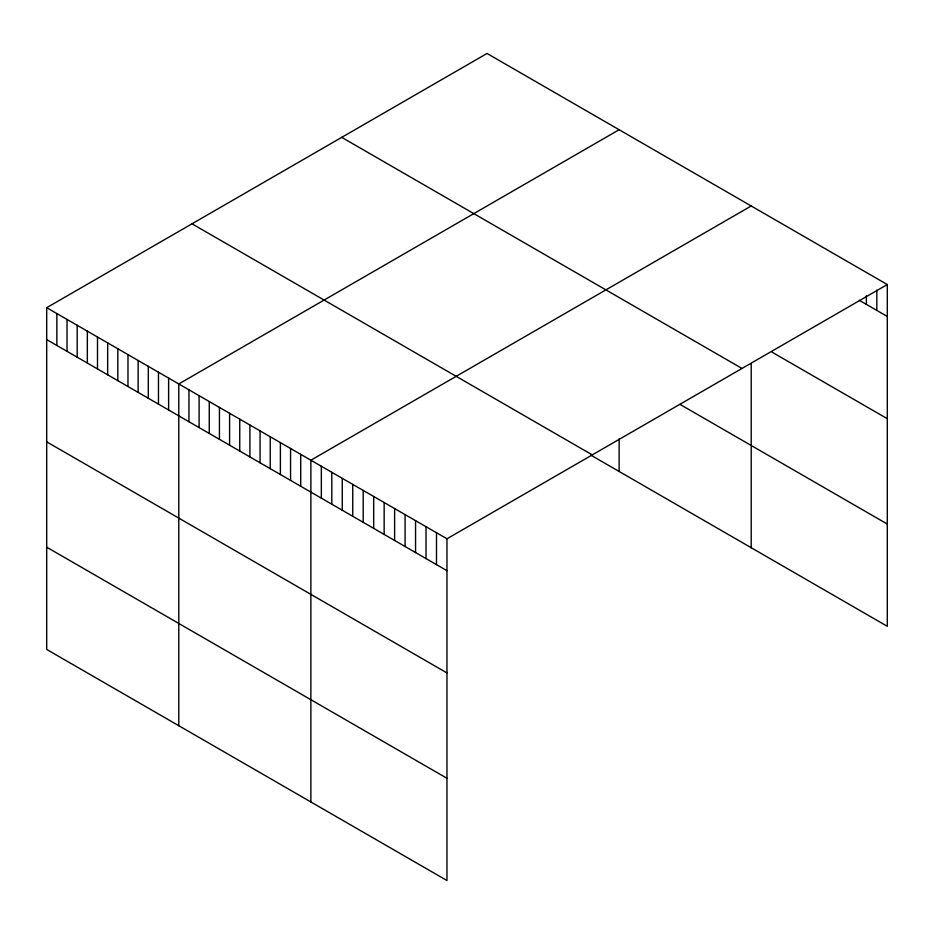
<?xml version="1.0" encoding="UTF-8"?>
<svg xmlns="http://www.w3.org/2000/svg" width="934" height="934" viewBox="0 0 934 934"><rect width="100%" height="100%" fill="white"/><g stroke="black" fill="none" stroke-linecap="round" stroke-linejoin="round"><path stroke-width="1.4" d="M887.3 284.555L446.966 538.79L446.966 880.529L46.7 649.445L46.7 307.695L487.034 53.471L887.3 284.555L887.3 626.305L590.907 455.173M619.125 129.733L178.791 383.956L178.791 725.706M751.216 205.982L310.87 460.217L310.87 801.956M859.385 300.339L887.3 316.463M772.149 352.223L887.3 418.701M341.727 137.368L741.993 368.451M680.092 404.422L887.3 524.056M192.007 223.798L592.273 454.893M46.7 307.695L446.966 538.79M46.7 339.602L446.966 570.686M46.7 441.84L446.966 672.935M46.7 547.196L446.966 778.279M876.828 290.112L876.828 310.415M866.367 295.669L866.367 304.367M751.216 363.548L751.216 547.733M619.125 438.805L619.125 471.472M436.493 532.742L436.493 564.638M426.021 526.694L426.021 558.602M415.56 520.658L415.56 552.554M405.087 514.611L405.087 546.507M394.615 508.563L394.615 540.471M384.154 502.527L384.154 534.423M373.682 496.479L373.682 528.375M363.209 490.432L363.209 522.339M352.748 484.396L352.748 516.292M342.276 478.348L342.276 510.244M331.803 472.3L331.803 504.208M321.343 466.264L321.343 498.161M300.713 454.344L300.713 486.252M290.556 448.483L290.556 480.38M280.387 442.623L280.387 474.519M270.23 436.75L270.23 468.646M260.072 430.889L260.072 462.785M249.903 425.017L249.903 456.913M239.746 419.156L239.746 451.052M229.589 413.283L229.589 445.191M219.432 407.422L219.432 439.319M209.263 401.55L209.263 433.458M199.105 395.689L199.105 427.585M188.948 389.828L188.948 421.724M168.622 378.095L168.622 409.991M158.465 372.222L158.465 404.118M148.308 366.362L148.308 398.258M138.139 360.489L138.139 392.397M127.981 354.628L127.981 386.524M117.824 348.756L117.824 380.663M107.667 342.895L107.667 374.791M97.498 337.022L97.498 368.93M87.341 331.161L87.341 363.057M77.183 325.301L77.183 357.197M67.026 319.428L67.026 351.324M56.857 313.567L56.857 345.463"/></g></svg>
